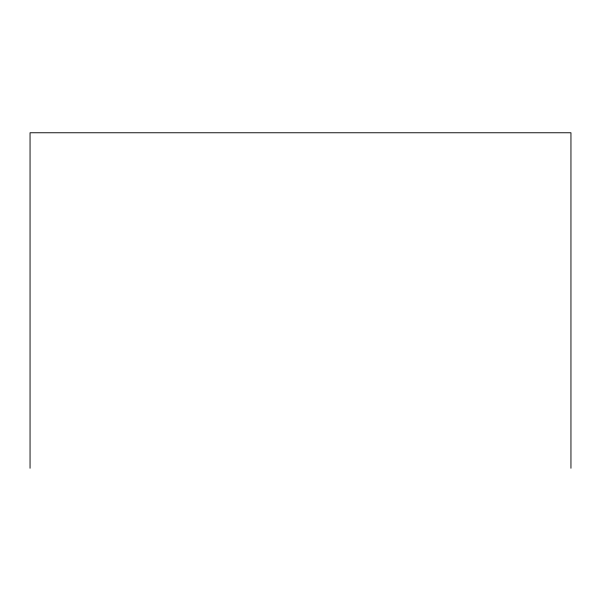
<?xml version="1.0" encoding="UTF-8"?>
<svg xmlns="http://www.w3.org/2000/svg" width="601" height="601" viewBox="0 0 601 601"><rect width="100%" height="100%" fill="white"/><g stroke="black" fill="none" stroke-linecap="round" stroke-linejoin="round"><path stroke-width="0.9" d="M570.95 468.239L570.95 132.761L30.05 132.761L30.05 468.239"/></g></svg>
